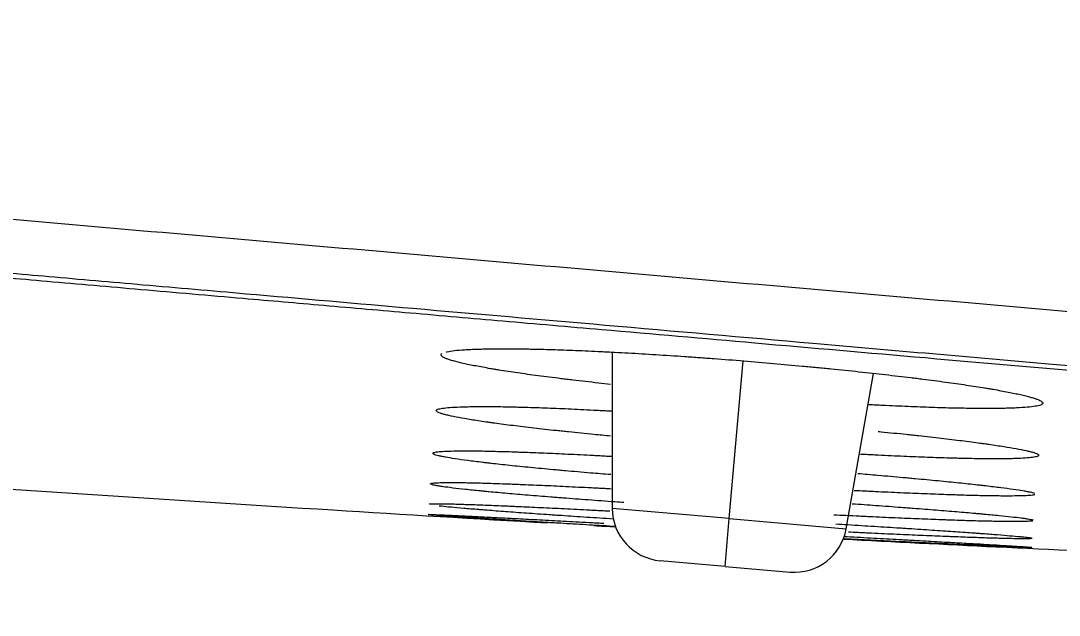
# Model space of a CAD drawing. Header units: millimetres. Extents: x 11618 to 13994, y -5897 to -2537.
# Drawn here: x 13133.31 to 13153.08, y -3607.08 to -3595.76 of the extents above; entities that cross this region are included whole.
import ezdxf

# ---------------------------------------------------------------- set-up
doc = ezdxf.new("R2010")
doc.units = ezdxf.units.MM
doc.layers.add('DIM', color=3, linetype='Continuous', lineweight=13)
doc.styles.get("Standard").update_dxf_attribs({"font": 'arial.ttf'})
doc.dimstyles.get("Standard").update_dxf_attribs({"dimtxt": 0.18, "dimasz": 0.18, "dimexe": 0.18, "dimexo": 0.0625, "dimgap": 0.09, "dimtad": 0, "dimtih": 1, "dimtoh": 1, "dimdec": 1, "dimdsep": 46, "dimtxsty": 'Standard', "dimcen": 0.09, "dimadec": 0, "dimazin": 0, "dimtfac": 1, "dimtdec": 1, "dimtofl": 0, "dimtmove": 0, "dimatfit": 3, "dimfxl": 1, "dimtolj": 1, "dimtzin": 0, "dimarcsym": 0})

# ---------------------------------------------------------------- blocks, each defined once
blk = doc.blocks.new('*D3')
at = {"layer": 'Defpoints', "color": 0, "transparency": 16777216}
for p in [(13022.698, -3589.905), (13211.939, -3606.495), (13206.858, -3664.45)]:
    blk.add_point(p, dxfattribs=at)
at = {"layer": 'DIM', "color": 0, "lineweight": -2, "transparency": 16777216}
for p, q in [((13022.693, -3589.967), (13017.602, -3648.039)), ((13211.934, -3606.557), (13206.843, -3664.629)), ((13035.549, -3649.432), (13088.231, -3654.05)), ((13188.927, -3662.878), (13136.245, -3658.26))]:
    blk.add_line(p, q, dxfattribs=at)
at = {"layer": 'DIM', "color": 0, "transparency": 16777216}
for points in [[(13035.811, -3646.443), (13035.287, -3652.42), (13017.618, -3647.86)], [(13189.189, -3659.89), (13188.665, -3665.867), (13206.858, -3664.45)]]:
    blk.add_solid(points, dxfattribs=at)
at = {"layer": 'DIM', "color": 0, "transparency": 16777216, "insert": (13112.238, -3656.155), "char_height": 18, "attachment_point": 5}
blk.add_mtext('\\A1;190', dxfattribs=at)

msp = doc.modelspace()

# ---------------------------------------------------------------- linework, layer by layer
at = {"linetype": 'Continuous', "lineweight": 18, "extrusion": (-1, -2.22045e-16, 0)}
for p, q in [((13144.572, -3602.068), (13144.572, -3605.043)), ((13149.028, -3605.432), (13149.549, -3602.475)), ((13146.721, -3606.147), (13145.485, -3606.039)), ((13146.721, -3606.147), (13147.956, -3606.255))]:
    msp.add_line(p, q, dxfattribs=at)
at = {"linetype": 'Continuous', "lineweight": 13, "extrusion": (-1, -2.22045e-16, 0)}
for p, q in [((13146.8, -3605.238), (13147.063, -3602.233)), ((13146.8, -3605.238), (13144.572, -3605.043)), ((13146.721, -3606.147), (13146.8, -3605.238)), ((13146.8, -3605.238), (13149.028, -3605.432))]:
    msp.add_line(p, q, dxfattribs=at)
at = {"linetype": 'Continuous', "lineweight": 18}
for centre, start, end in [((13145.572, -3605.043), 180, 265), ((13148.043, -3605.259), 265, 350)]:
    msp.add_arc(centre, 1, start, end, dxfattribs=at)
at = {"linetype": 'Continuous', "lineweight": 13}
for points, knots in [([(13117.15, -3598.138), (13117.269, -3598.149), (13117.51, -3598.17), (13117.873, -3598.202), (13118.242, -3598.234), (13118.617, -3598.267), (13118.997, -3598.3), (13119.384, -3598.334), (13119.775, -3598.368), (13120.173, -3598.403), (13120.576, -3598.438), (13120.984, -3598.474), (13121.398, -3598.51), (13121.818, -3598.546), (13122.244, -3598.584), (13122.675, -3598.621), (13123.112, -3598.66), (13123.554, -3598.698), (13124.002, -3598.737), (13124.456, -3598.777), (13124.915, -3598.817), (13125.38, -3598.858), (13125.851, -3598.899), (13126.327, -3598.94), (13126.809, -3598.982), (13127.296, -3599.025), (13127.789, -3599.068), (13128.288, -3599.112), (13128.793, -3599.156), (13129.303, -3599.2), (13129.818, -3599.245), (13130.339, -3599.291), (13131.831, -3599.421), (13134.292, -3599.636), (13137.719, -3599.935), (13141.145, -3600.234), (13144.57, -3600.533), (13147.994, -3600.832), (13151.418, -3601.131), (13154.84, -3601.429), (13157.925, -3601.699), (13160.596, -3601.932), (13162.775, -3602.123), (13164.722, -3602.293), (13166.437, -3602.442), (13167.919, -3602.572), (13169.169, -3602.681), (13170.187, -3602.77), (13170.973, -3602.838), (13171.528, -3602.886), (13171.82, -3602.912), (13171.928, -3602.921)], [0, 0, 0, 0, 0.006523, 0.01315, 0.019879, 0.02671, 0.033645, 0.040682, 0.047822, 0.055065, 0.06241, 0.069859, 0.07741, 0.085063, 0.09282, 0.100679, 0.108641, 0.116706, 0.124874, 0.133144, 0.141518, 0.149993, 0.158572, 0.167254, 0.176038, 0.184925, 0.193915, 0.203007, 0.212202, 0.221501, 0.230901, 0.240405, 0.250011, 0.312506, 0.375001, 0.437497, 0.499992, 0.562492, 0.624993, 0.687494, 0.749995, 0.794089, 0.833939, 0.869547, 0.900912, 0.928034, 0.950913, 0.96955, 0.983943, 0.994093, 1, 1, 1, 1]), ([(13171.75, -3603.942), (13171.626, -3603.932), (13171.367, -3603.909), (13170.959, -3603.874), (13170.515, -3603.835), (13170.127, -3603.801), (13169.697, -3603.764), (13169.129, -3603.714), (13168.533, -3603.662), (13168.009, -3603.616), (13167.657, -3603.585), (13167.275, -3603.552), (13166.864, -3603.516), (13166.423, -3603.478), (13165.952, -3603.436), (13165.451, -3603.393), (13164.625, -3603.321), (13163.497, -3603.222), (13162.09, -3603.099), (13160.725, -3602.98), (13159.401, -3602.864), (13156.815, -3602.639), (13153.15, -3602.319), (13148.594, -3601.921), (13144.536, -3601.566), (13140.937, -3601.252), (13138.003, -3600.996), (13135.691, -3600.794), (13133.896, -3600.637), (13132.269, -3600.495), (13130.63, -3600.352), (13129.003, -3600.21), (13127.536, -3600.082), (13126.38, -3599.981), (13125.483, -3599.902), (13124.668, -3599.831), (13123.848, -3599.759), (13123.033, -3599.688), (13122.25, -3599.62), (13121.58, -3599.561), (13121.01, -3599.512), (13120.573, -3599.473), (13120.253, -3599.445), (13120.028, -3599.426), (13119.815, -3599.407), (13119.613, -3599.39), (13119.423, -3599.373), (13119.245, -3599.358), (13119.077, -3599.343), (13118.921, -3599.329), (13118.756, -3599.315), (13118.583, -3599.3), (13118.402, -3599.284), (13118.233, -3599.269), (13118.077, -3599.256), (13117.932, -3599.243), (13117.816, -3599.233), (13117.725, -3599.225), (13117.658, -3599.219), (13117.592, -3599.213), (13117.529, -3599.208), (13117.468, -3599.202), (13117.408, -3599.197), (13117.35, -3599.192), (13117.292, -3599.187), (13117.235, -3599.182), (13117.177, -3599.177), (13117.119, -3599.172), (13117.08, -3599.168), (13117.061, -3599.167)], [0, 0, 0, 0, 0.006794, 0.014268, 0.022422, 0.031253, 0.035619, 0.046038, 0.062505, 0.06841, 0.07486, 0.081856, 0.089397, 0.097483, 0.106114, 0.115288, 0.125006, 0.151534, 0.177298, 0.202298, 0.226534, 0.250005, 0.344343, 0.427677, 0.500008, 0.566907, 0.624995, 0.66083, 0.693609, 0.723327, 0.749989, 0.783397, 0.812488, 0.830346, 0.846717, 0.861597, 0.87499, 0.891652, 0.906241, 0.917903, 0.92832, 0.937493, 0.941797, 0.945897, 0.949788, 0.95347, 0.95694, 0.9602, 0.963253, 0.9661, 0.968746, 0.972286, 0.975596, 0.978674, 0.981527, 0.984165, 0.986605, 0.987887, 0.989119, 0.990308, 0.991457, 0.992574, 0.993662, 0.994729, 0.995782, 0.996827, 0.997873, 0.998928, 1, 1, 1, 1])]:
    msp.add_open_spline(points, degree=3, knots=knots, dxfattribs=at)
at = {"linetype": 'Continuous', "lineweight": 18}
for points, knots in [([(13117.055, -3599.256), (13117.095, -3599.26), (13117.175, -3599.267), (13117.295, -3599.277), (13117.415, -3599.288), (13117.536, -3599.298), (13117.658, -3599.309), (13117.782, -3599.32), (13117.92, -3599.332), (13118.071, -3599.345), (13118.236, -3599.359), (13118.407, -3599.374), (13118.583, -3599.39), (13118.783, -3599.407), (13119.012, -3599.427), (13119.272, -3599.45), (13119.547, -3599.474), (13119.84, -3599.499), (13120.149, -3599.526), (13120.488, -3599.556), (13120.861, -3599.588), (13121.273, -3599.624), (13121.715, -3599.663), (13122.196, -3599.704), (13122.718, -3599.75), (13123.288, -3599.8), (13123.929, -3599.855), (13124.653, -3599.919), (13125.469, -3599.99), (13126.36, -3600.067), (13127.236, -3600.144), (13128.09, -3600.218), (13128.916, -3600.29), (13129.798, -3600.367), (13130.893, -3600.462), (13132.236, -3600.579), (13133.863, -3600.721), (13135.651, -3600.877), (13137.406, -3601.029), (13139.116, -3601.178), (13140.764, -3601.322), (13142.529, -3601.476), (13144.715, -3601.666), (13147.395, -3601.9), (13150.638, -3602.182), (13154.214, -3602.494), (13157.242, -3602.757), (13159.636, -3602.966), (13161.307, -3603.111), (13163.041, -3603.263), (13164.439, -3603.384), (13165.483, -3603.475), (13166.155, -3603.534), (13166.835, -3603.593), (13167.525, -3603.653), (13168.092, -3603.703), (13168.525, -3603.741), (13168.815, -3603.766), (13169.081, -3603.789), (13169.324, -3603.81), (13169.544, -3603.829), (13169.74, -3603.846), (13170.07, -3603.875), (13170.523, -3603.914), (13171.09, -3603.963), (13171.45, -3603.994), (13171.622, -3604.008)], [0, 0, 0, 0, 0.00221, 0.004402, 0.006592, 0.008794, 0.011025, 0.013298, 0.015627, 0.018575, 0.021595, 0.024706, 0.027921, 0.031253, 0.035725, 0.040471, 0.045511, 0.050859, 0.056523, 0.062507, 0.069473, 0.076999, 0.085094, 0.09376, 0.103369, 0.113786, 0.125013, 0.138581, 0.153518, 0.169833, 0.187519, 0.201609, 0.216722, 0.232862, 0.250026, 0.276845, 0.306617, 0.339349, 0.375033, 0.403062, 0.433238, 0.465565, 0.500041, 0.553395, 0.612841, 0.678386, 0.750021, 0.779495, 0.81015, 0.841985, 0.875001, 0.887162, 0.899493, 0.911992, 0.92466, 0.937497, 0.943244, 0.948565, 0.953457, 0.957922, 0.961959, 0.965568, 0.968747, 0.980133, 0.990552, 1, 1, 1, 1]), ([(13144.538, -3602.681), (13144.46, -3602.673), (13144.383, -3602.664), (13144.142, -3602.638), (13143.982, -3602.62), (13143.787, -3602.596), (13143.748, -3602.592), (13143.671, -3602.583), (13143.633, -3602.578), (13143.519, -3602.564), (13143.445, -3602.555), (13143.228, -3602.527), (13143.091, -3602.509), (13142.829, -3602.472), (13142.705, -3602.454), (13142.528, -3602.427), (13142.471, -3602.418), (13142.389, -3602.405), (13142.361, -3602.401), (13142.308, -3602.392), (13142.281, -3602.387), (13142.152, -3602.365), (13142.057, -3602.348), (13141.884, -3602.315), (13141.805, -3602.298), (13141.665, -3602.266), (13141.602, -3602.251), (13141.535, -3602.232), (13141.522, -3602.228), (13141.497, -3602.221), (13141.485, -3602.217), (13141.452, -3602.206), (13141.431, -3602.199), (13141.378, -3602.178), (13141.351, -3602.165), (13141.316, -3602.14), (13141.307, -3602.128), (13141.309, -3602.112), (13141.312, -3602.106), (13141.32, -3602.098), (13141.323, -3602.096), (13141.327, -3602.093), (13141.328, -3602.093), (13141.328, -3602.092)], [0, 0, 0, 0, 0.037978, 0.037978, 0.11965, 0.11965, 0.140069, 0.140069, 0.160487, 0.160487, 0.201323, 0.201323, 0.282996, 0.282996, 0.364668, 0.364668, 0.405505, 0.405505, 0.425923, 0.425923, 0.446341, 0.446341, 0.528014, 0.528014, 0.609686, 0.609686, 0.691359, 0.691359, 0.711777, 0.711777, 0.732195, 0.732195, 0.773032, 0.773032, 0.854704, 0.854704, 0.936377, 0.936377, 0.977213, 0.977213, 0.997631, 0.997631, 1, 1, 1, 1]), ([(13141.41, -3602.063), (13141.415, -3602.062), (13141.422, -3602.061), (13141.466, -3602.051), (13141.513, -3602.044), (13141.624, -3602.031), (13141.688, -3602.026), (13141.779, -3602.02), (13141.798, -3602.019), (13141.837, -3602.017), (13141.896, -3602.014), (13141.96, -3602.011), (13142.093, -3602.007), (13142.189, -3602.005), (13142.397, -3602.002), (13142.508, -3602.002), (13142.687, -3602.003), (13142.748, -3602.004), (13142.844, -3602.005), (13142.876, -3602.006), (13142.941, -3602.007), (13142.975, -3602.007), (13143.142, -3602.011), (13143.281, -3602.014), (13143.572, -3602.023), (13143.722, -3602.028), (13144.035, -3602.041), (13144.196, -3602.048), (13144.405, -3602.058), (13144.447, -3602.06), (13144.532, -3602.065), (13144.659, -3602.071), (13144.788, -3602.078), (13145.048, -3602.092), (13145.401, -3602.113), (13145.764, -3602.137), (13146.041, -3602.156), (13146.134, -3602.163), (13146.321, -3602.176), (13146.415, -3602.183), (13146.697, -3602.204), (13146.886, -3602.219), (13147.075, -3602.234)], [0, 0, 0, 0, 0.011788, 0.011788, 0.082375, 0.082375, 0.152961, 0.152961, 0.170608, 0.170608, 0.188254, 0.223548, 0.223548, 0.294134, 0.294134, 0.364721, 0.364721, 0.400014, 0.400014, 0.417661, 0.417661, 0.435307, 0.435307, 0.505894, 0.505894, 0.576481, 0.576481, 0.647067, 0.647067, 0.664714, 0.664714, 0.68236, 0.717654, 0.717654, 0.78824, 0.858827, 0.858827, 0.89412, 0.89412, 0.929413, 0.929413, 1, 1, 1, 1]), ([(13147.075, -3602.234), (13147.265, -3602.25), (13147.453, -3602.265), (13147.825, -3602.298), (13148.01, -3602.315), (13148.286, -3602.341), (13148.377, -3602.349), (13148.514, -3602.363), (13148.559, -3602.367), (13148.65, -3602.376), (13148.695, -3602.38), (13148.921, -3602.403), (13149.097, -3602.421), (13149.442, -3602.458), (13149.779, -3602.495), (13150.099, -3602.533), (13150.294, -3602.557), (13150.333, -3602.561), (13150.41, -3602.571), (13150.448, -3602.576), (13150.562, -3602.59), (13150.635, -3602.6), (13150.852, -3602.628), (13150.99, -3602.647), (13151.251, -3602.684), (13151.375, -3602.703), (13151.551, -3602.73), (13151.608, -3602.739), (13151.691, -3602.753), (13151.719, -3602.757), (13151.772, -3602.766), (13151.798, -3602.771), (13151.928, -3602.793), (13152.022, -3602.81), (13152.195, -3602.844), (13152.274, -3602.861), (13152.415, -3602.892), (13152.477, -3602.908), (13152.544, -3602.927), (13152.557, -3602.93), (13152.582, -3602.938), (13152.618, -3602.949), (13152.648, -3602.959), (13152.702, -3602.98), (13152.756, -3603.005), (13152.773, -3603.028), (13152.772, -3603.044), (13152.769, -3603.049), (13152.762, -3603.057), (13152.758, -3603.059), (13152.751, -3603.064), (13152.746, -3603.066), (13152.722, -3603.078), (13152.692, -3603.086), (13152.617, -3603.101), (13152.57, -3603.107), (13152.459, -3603.119), (13152.395, -3603.124), (13152.304, -3603.129), (13152.285, -3603.13), (13152.247, -3603.131), (13152.187, -3603.134), (13152.123, -3603.136), (13151.99, -3603.139), (13151.894, -3603.141), (13151.686, -3603.142), (13151.575, -3603.142), (13151.396, -3603.14), (13151.334, -3603.139), (13151.239, -3603.137), (13151.207, -3603.137), (13151.141, -3603.135), (13151.108, -3603.135), (13150.941, -3603.131), (13150.801, -3603.127), (13150.511, -3603.117), (13150.36, -3603.111), (13150.048, -3603.098), (13149.886, -3603.091), (13149.677, -3603.081), (13149.634, -3603.079), (13149.55, -3603.075), (13149.506, -3603.072), (13149.462, -3603.07), (13149.46, -3603.07)], [0, 0, 0, 0, 0.036352, 0.036352, 0.072703, 0.072703, 0.090879, 0.090879, 0.099967, 0.099967, 0.109055, 0.109055, 0.145407, 0.145407, 0.181759, 0.21811, 0.21811, 0.227198, 0.227198, 0.236286, 0.236286, 0.254462, 0.254462, 0.290814, 0.290814, 0.327166, 0.327166, 0.345342, 0.345342, 0.354429, 0.354429, 0.363517, 0.363517, 0.399869, 0.399869, 0.436221, 0.436221, 0.472573, 0.472573, 0.481661, 0.481661, 0.490748, 0.508924, 0.508924, 0.545276, 0.581628, 0.581628, 0.599804, 0.599804, 0.608892, 0.608892, 0.61798, 0.61798, 0.654331, 0.654331, 0.690683, 0.690683, 0.727035, 0.727035, 0.736123, 0.736123, 0.745211, 0.763387, 0.763387, 0.799738, 0.799738, 0.83609, 0.83609, 0.854266, 0.854266, 0.863354, 0.863354, 0.872442, 0.872442, 0.908793, 0.908793, 0.945145, 0.945145, 0.981497, 0.981497, 0.990585, 0.990585, 0.999673, 1, 1, 1, 1]), ([(13144.54, -3603.666), (13144.433, -3603.656), (13144.327, -3603.646), (13144.058, -3603.62), (13143.897, -3603.604), (13143.702, -3603.583), (13143.663, -3603.579), (13143.586, -3603.571), (13143.548, -3603.567), (13143.434, -3603.555), (13143.36, -3603.547), (13143.143, -3603.523), (13143.005, -3603.507), (13142.743, -3603.475), (13142.619, -3603.46), (13142.442, -3603.437), (13142.385, -3603.429), (13142.302, -3603.418), (13142.275, -3603.414), (13142.221, -3603.406), (13142.195, -3603.402), (13142.065, -3603.384), (13141.97, -3603.369), (13141.797, -3603.341), (13141.718, -3603.327), (13141.577, -3603.301), (13141.515, -3603.288), (13141.447, -3603.272), (13141.434, -3603.269), (13141.409, -3603.263), (13141.397, -3603.26), (13141.364, -3603.251), (13141.343, -3603.245), (13141.289, -3603.228), (13141.263, -3603.218), (13141.227, -3603.198), (13141.219, -3603.188), (13141.22, -3603.175), (13141.223, -3603.171), (13141.231, -3603.165), (13141.235, -3603.163), (13141.242, -3603.159), (13141.247, -3603.157), (13141.272, -3603.148), (13141.301, -3603.142), (13141.377, -3603.13), (13141.424, -3603.125), (13141.535, -3603.116), (13141.599, -3603.113), (13141.691, -3603.11), (13141.71, -3603.109), (13141.748, -3603.108), (13141.808, -3603.106), (13141.871, -3603.105), (13142.005, -3603.103), (13142.101, -3603.103), (13142.309, -3603.104), (13142.42, -3603.105), (13142.599, -3603.109), (13142.661, -3603.11), (13142.756, -3603.112), (13142.788, -3603.113), (13142.854, -3603.115), (13142.887, -3603.116), (13143.054, -3603.12), (13143.194, -3603.125), (13143.484, -3603.136), (13143.635, -3603.142), (13143.948, -3603.156), (13144.109, -3603.164), (13144.318, -3603.175), (13144.36, -3603.177), (13144.445, -3603.181), (13144.5, -3603.184), (13144.554, -3603.187), (13144.566, -3603.188)], [0, 0, 0, 0, 0.027385, 0.027385, 0.070477, 0.070477, 0.081251, 0.081251, 0.092024, 0.092024, 0.11357, 0.11357, 0.156662, 0.156662, 0.199754, 0.199754, 0.221301, 0.221301, 0.232074, 0.232074, 0.242847, 0.242847, 0.285939, 0.285939, 0.329031, 0.329031, 0.372124, 0.372124, 0.382897, 0.382897, 0.39367, 0.39367, 0.415216, 0.415216, 0.458308, 0.458308, 0.501401, 0.501401, 0.522947, 0.522947, 0.53372, 0.53372, 0.544493, 0.544493, 0.587585, 0.587585, 0.630677, 0.630677, 0.67377, 0.67377, 0.684543, 0.684543, 0.695316, 0.716862, 0.716862, 0.759954, 0.759954, 0.803047, 0.803047, 0.824593, 0.824593, 0.835366, 0.835366, 0.846139, 0.846139, 0.889231, 0.889231, 0.932324, 0.932324, 0.975416, 0.975416, 0.986189, 0.986189, 0.996962, 1, 1, 1, 1]), ([(13149.637, -3603.578), (13149.654, -3603.58), (13149.672, -3603.581), (13149.854, -3603.599), (13150.014, -3603.616), (13150.209, -3603.637), (13150.248, -3603.641), (13150.325, -3603.649), (13150.363, -3603.653), (13150.477, -3603.665), (13150.551, -3603.674), (13150.768, -3603.698), (13150.905, -3603.714), (13151.168, -3603.746), (13151.292, -3603.761), (13151.468, -3603.784), (13151.525, -3603.792), (13151.608, -3603.803), (13151.636, -3603.807), (13151.689, -3603.814), (13151.716, -3603.818), (13151.845, -3603.836), (13151.94, -3603.851), (13152.114, -3603.878), (13152.192, -3603.891), (13152.334, -3603.917), (13152.396, -3603.93), (13152.464, -3603.945), (13152.477, -3603.948), (13152.502, -3603.953), (13152.537, -3603.962), (13152.568, -3603.97), (13152.622, -3603.986), (13152.649, -3603.997), (13152.685, -3604.015), (13152.693, -3604.024), (13152.692, -3604.036), (13152.689, -3604.04), (13152.682, -3604.046), (13152.678, -3604.048), (13152.671, -3604.051), (13152.666, -3604.053), (13152.642, -3604.061), (13152.612, -3604.067), (13152.536, -3604.078), (13152.49, -3604.082), (13152.379, -3604.09), (13152.315, -3604.093), (13152.223, -3604.096), (13152.204, -3604.096), (13152.166, -3604.097), (13152.106, -3604.098), (13152.042, -3604.099), (13151.909, -3604.1), (13151.813, -3604.1), (13151.605, -3604.099), (13151.493, -3604.097), (13151.314, -3604.094), (13151.253, -3604.092), (13151.157, -3604.09), (13151.125, -3604.089), (13151.059, -3604.087), (13151.026, -3604.086), (13150.859, -3604.082), (13150.719, -3604.077), (13150.428, -3604.066), (13150.278, -3604.06), (13149.965, -3604.047), (13149.803, -3604.039), (13149.594, -3604.029), (13149.552, -3604.027), (13149.467, -3604.022), (13149.397, -3604.019), (13149.326, -3604.015), (13149.298, -3604.014)], [0, 0, 0, 0, 0.004633, 0.004633, 0.048552, 0.048552, 0.059531, 0.059531, 0.070511, 0.070511, 0.09247, 0.09247, 0.136389, 0.136389, 0.180307, 0.180307, 0.202266, 0.202266, 0.213246, 0.213246, 0.224225, 0.224225, 0.268144, 0.268144, 0.312062, 0.312062, 0.355981, 0.355981, 0.36696, 0.36696, 0.37794, 0.399899, 0.399899, 0.443817, 0.443817, 0.487736, 0.487736, 0.509695, 0.509695, 0.520675, 0.520675, 0.531654, 0.531654, 0.575573, 0.575573, 0.619491, 0.619491, 0.663409, 0.663409, 0.674389, 0.674389, 0.685369, 0.707328, 0.707328, 0.751246, 0.751246, 0.795165, 0.795165, 0.817124, 0.817124, 0.828103, 0.828103, 0.839083, 0.839083, 0.883001, 0.883001, 0.92692, 0.92692, 0.970838, 0.970838, 0.981818, 0.981818, 0.992797, 1, 1, 1, 1]), ([(13144.542, -3604.401), (13144.412, -3604.391), (13144.285, -3604.38), (13143.995, -3604.356), (13143.834, -3604.342), (13143.639, -3604.324), (13143.6, -3604.321), (13143.523, -3604.314), (13143.485, -3604.31), (13143.371, -3604.3), (13143.297, -3604.293), (13143.08, -3604.273), (13142.942, -3604.259), (13142.679, -3604.233), (13142.555, -3604.219), (13142.379, -3604.2), (13142.321, -3604.194), (13142.238, -3604.184), (13142.211, -3604.181), (13142.157, -3604.175), (13142.131, -3604.172), (13142.001, -3604.156), (13141.906, -3604.144), (13141.732, -3604.121), (13141.653, -3604.11), (13141.512, -3604.088), (13141.45, -3604.078), (13141.382, -3604.065), (13141.369, -3604.063), (13141.344, -3604.058), (13141.332, -3604.056), (13141.298, -3604.049), (13141.278, -3604.044), (13141.224, -3604.031), (13141.197, -3604.023), (13141.162, -3604.007), (13141.153, -3604), (13141.155, -3603.99), (13141.158, -3603.987), (13141.166, -3603.983), (13141.169, -3603.982), (13141.177, -3603.979), (13141.181, -3603.977), (13141.206, -3603.971), (13141.236, -3603.967), (13141.312, -3603.959), (13141.359, -3603.956), (13141.47, -3603.951), (13141.534, -3603.95), (13141.626, -3603.948), (13141.645, -3603.948), (13141.683, -3603.948), (13141.743, -3603.948), (13141.807, -3603.948), (13141.94, -3603.948), (13142.036, -3603.949), (13142.244, -3603.953), (13142.356, -3603.956), (13142.535, -3603.961), (13142.597, -3603.962), (13142.692, -3603.965), (13142.725, -3603.967), (13142.79, -3603.969), (13142.823, -3603.97), (13142.991, -3603.976), (13143.13, -3603.981), (13143.421, -3603.994), (13143.572, -3604), (13143.884, -3604.015), (13144.046, -3604.023), (13144.255, -3604.034), (13144.298, -3604.036), (13144.382, -3604.041), (13144.453, -3604.045), (13144.525, -3604.049), (13144.554, -3604.05)], [0, 0, 0, 0, 0.032502, 0.032502, 0.075183, 0.075183, 0.085853, 0.085853, 0.096524, 0.096524, 0.117864, 0.117864, 0.160545, 0.160545, 0.203227, 0.203227, 0.224567, 0.224567, 0.235238, 0.235238, 0.245908, 0.245908, 0.288589, 0.288589, 0.33127, 0.33127, 0.373952, 0.373952, 0.384622, 0.384622, 0.395292, 0.395292, 0.416633, 0.416633, 0.459314, 0.459314, 0.501995, 0.501995, 0.523336, 0.523336, 0.534006, 0.534006, 0.544677, 0.544677, 0.587358, 0.587358, 0.630039, 0.630039, 0.67272, 0.67272, 0.683391, 0.683391, 0.694061, 0.715402, 0.715402, 0.758083, 0.758083, 0.800764, 0.800764, 0.822105, 0.822105, 0.832775, 0.832775, 0.843445, 0.843445, 0.886126, 0.886126, 0.928808, 0.928808, 0.971489, 0.971489, 0.982159, 0.982159, 0.99283, 1, 1, 1, 1]), ([(13128.65, -3604.342), (13129.07, -3604.375), (13132.601, -3604.651), (13137.497, -3604.969), (13141.974, -3605.239), (13143.337, -3605.319)], [0, 0, 0, 0, 0.085903, 0.721754, 1, 1, 1, 1]), ([(13149.245, -3604.377), (13149.375, -3604.388), (13149.503, -3604.399), (13149.793, -3604.424), (13149.953, -3604.438), (13150.149, -3604.456), (13150.187, -3604.46), (13150.265, -3604.467), (13150.303, -3604.47), (13150.416, -3604.481), (13150.491, -3604.488), (13150.707, -3604.508), (13150.845, -3604.522), (13151.108, -3604.548), (13151.232, -3604.561), (13151.409, -3604.58), (13151.466, -3604.586), (13151.549, -3604.595), (13151.576, -3604.598), (13151.63, -3604.604), (13151.657, -3604.607), (13151.786, -3604.622), (13151.881, -3604.634), (13152.055, -3604.656), (13152.134, -3604.666), (13152.275, -3604.687), (13152.338, -3604.696), (13152.406, -3604.708), (13152.419, -3604.71), (13152.444, -3604.714), (13152.479, -3604.721), (13152.51, -3604.727), (13152.564, -3604.739), (13152.591, -3604.747), (13152.611, -3604.754), (13152.612, -3604.754), (13152.613, -3604.755)], [0, 0, 0, 0, 0.070421, 0.070421, 0.162655, 0.162655, 0.185713, 0.185713, 0.208772, 0.208772, 0.254889, 0.254889, 0.347123, 0.347123, 0.439357, 0.439357, 0.485474, 0.485474, 0.508532, 0.508532, 0.531591, 0.531591, 0.623825, 0.623825, 0.716059, 0.716059, 0.808293, 0.808293, 0.831351, 0.831351, 0.85441, 0.900527, 0.900527, 0.992761, 0.992761, 1, 1, 1, 1]), ([(13144.795, -3604.932), (13144.736, -3604.928), (13144.678, -3604.924), (13144.448, -3604.908), (13144.28, -3604.896), (13143.951, -3604.871), (13143.79, -3604.859), (13143.594, -3604.844), (13143.556, -3604.841), (13143.478, -3604.835), (13143.44, -3604.832), (13143.326, -3604.823), (13143.252, -3604.817), (13143.035, -3604.799), (13142.897, -3604.788), (13142.634, -3604.765), (13142.51, -3604.754), (13142.334, -3604.738), (13142.276, -3604.733), (13142.193, -3604.725), (13142.166, -3604.722), (13142.112, -3604.717), (13142.086, -3604.714), (13141.956, -3604.702), (13141.861, -3604.692), (13141.687, -3604.673), (13141.608, -3604.664), (13141.467, -3604.646), (13141.404, -3604.638), (13141.337, -3604.628), (13141.324, -3604.626), (13141.299, -3604.623), (13141.287, -3604.621), (13141.253, -3604.615), (13141.233, -3604.612), (13141.179, -3604.602), (13141.152, -3604.595), (13141.117, -3604.584), (13141.108, -3604.579), (13141.11, -3604.572), (13141.113, -3604.57), (13141.121, -3604.567), (13141.124, -3604.566), (13141.132, -3604.565), (13141.136, -3604.564), (13141.162, -3604.56), (13141.191, -3604.557), (13141.268, -3604.553), (13141.315, -3604.551), (13141.426, -3604.55), (13141.491, -3604.55), (13141.582, -3604.55), (13141.601, -3604.55), (13141.64, -3604.551), (13141.7, -3604.551), (13141.763, -3604.553), (13141.897, -3604.555), (13141.994, -3604.557), (13142.202, -3604.563), (13142.314, -3604.567), (13142.493, -3604.573), (13142.555, -3604.575), (13142.65, -3604.579), (13142.683, -3604.58), (13142.749, -3604.583), (13142.782, -3604.584), (13142.949, -3604.591), (13143.089, -3604.597), (13143.38, -3604.609), (13143.531, -3604.616), (13143.844, -3604.632), (13144.006, -3604.64), (13144.215, -3604.65), (13144.258, -3604.652), (13144.342, -3604.657), (13144.426, -3604.661), (13144.51, -3604.666), (13144.552, -3604.668)], [0, 0, 0, 0, 0.013832, 0.013832, 0.055369, 0.055369, 0.096905, 0.096905, 0.10729, 0.10729, 0.117674, 0.117674, 0.138442, 0.138442, 0.179979, 0.179979, 0.221516, 0.221516, 0.242285, 0.242285, 0.252669, 0.252669, 0.263053, 0.263053, 0.30459, 0.30459, 0.346127, 0.346127, 0.387664, 0.387664, 0.398048, 0.398048, 0.408432, 0.408432, 0.4292, 0.4292, 0.470737, 0.470737, 0.512274, 0.512274, 0.533043, 0.533043, 0.543427, 0.543427, 0.553811, 0.553811, 0.595348, 0.595348, 0.636885, 0.636885, 0.678422, 0.678422, 0.688806, 0.688806, 0.69919, 0.719958, 0.719958, 0.761495, 0.761495, 0.803032, 0.803032, 0.823801, 0.823801, 0.834185, 0.834185, 0.844569, 0.844569, 0.886106, 0.886106, 0.927643, 0.927643, 0.96918, 0.96918, 0.979564, 0.979564, 0.989948, 1, 1, 1, 1]), ([(13152.618, -3604.783), (13152.618, -3604.783), (13152.618, -3604.783), (13152.614, -3604.785), (13152.609, -3604.786), (13152.584, -3604.791), (13152.555, -3604.795), (13152.479, -3604.801), (13152.433, -3604.803), (13152.322, -3604.806), (13152.257, -3604.807), (13152.166, -3604.808), (13152.147, -3604.808), (13152.108, -3604.808), (13152.049, -3604.808), (13151.985, -3604.808), (13151.852, -3604.806), (13151.659, -3604.804), (13151.436, -3604.798), (13151.256, -3604.793), (13151.194, -3604.791), (13151.099, -3604.788), (13151.066, -3604.787), (13151.001, -3604.785), (13150.968, -3604.784), (13150.8, -3604.778), (13150.66, -3604.773), (13150.369, -3604.761), (13150.218, -3604.755), (13149.905, -3604.741), (13149.743, -3604.734), (13149.534, -3604.724), (13149.492, -3604.722), (13149.407, -3604.717), (13149.317, -3604.713), (13149.226, -3604.708), (13149.178, -3604.706)], [0, 0, 0, 0, 0.001086, 0.001086, 0.023728, 0.023728, 0.114295, 0.114295, 0.204863, 0.204863, 0.29543, 0.29543, 0.318072, 0.318072, 0.340714, 0.385998, 0.385998, 0.476565, 0.567133, 0.567133, 0.612416, 0.612416, 0.635058, 0.635058, 0.6577, 0.6577, 0.748268, 0.748268, 0.838835, 0.838835, 0.929403, 0.929403, 0.952044, 0.952044, 0.974686, 1, 1, 1, 1]), ([(13141.086, -3604.961), (13141.087, -3604.961), (13141.087, -3604.96), (13141.091, -3604.96), (13141.094, -3604.959), (13141.102, -3604.958), (13141.106, -3604.958), (13141.132, -3604.956), (13141.161, -3604.955), (13141.238, -3604.954), (13141.285, -3604.954), (13141.396, -3604.956), (13141.461, -3604.957), (13141.553, -3604.959), (13141.572, -3604.96), (13141.61, -3604.961), (13141.67, -3604.963), (13141.734, -3604.965), (13141.868, -3604.969), (13141.964, -3604.972), (13142.173, -3604.98), (13142.285, -3604.985), (13142.464, -3604.992), (13142.526, -3604.995), (13142.622, -3604.999), (13142.654, -3605.001), (13142.72, -3605.004), (13142.753, -3605.005), (13142.921, -3605.013), (13143.061, -3605.019), (13143.352, -3605.033), (13143.503, -3605.04), (13143.816, -3605.056), (13143.978, -3605.064), (13144.188, -3605.075), (13144.23, -3605.077), (13144.315, -3605.081), (13144.399, -3605.086), (13144.483, -3605.09), (13144.525, -3605.092)], [0, 0, 0, 0, 0.004252, 0.004252, 0.026392, 0.026392, 0.048531, 0.048531, 0.137089, 0.137089, 0.225648, 0.225648, 0.314206, 0.314206, 0.336345, 0.336345, 0.358485, 0.402764, 0.402764, 0.491322, 0.491322, 0.57988, 0.57988, 0.624159, 0.624159, 0.646299, 0.646299, 0.668438, 0.668438, 0.756997, 0.756997, 0.845555, 0.845555, 0.934113, 0.934113, 0.956252, 0.956252, 0.978392, 1, 1, 1, 1]), ([(13144.586, -3605.246), (13144.415, -3605.235), (13144.249, -3605.225), (13143.921, -3605.203), (13143.761, -3605.193), (13143.565, -3605.179), (13143.526, -3605.177), (13143.449, -3605.172), (13143.411, -3605.169), (13143.297, -3605.161), (13143.223, -3605.156), (13143.006, -3605.141), (13142.868, -3605.131), (13142.605, -3605.112), (13142.48, -3605.102), (13142.304, -3605.089), (13142.247, -3605.084), (13142.163, -3605.078), (13142.136, -3605.076), (13142.082, -3605.071), (13142.056, -3605.069), (13141.926, -3605.059), (13141.831, -3605.051), (13141.657, -3605.036), (13141.578, -3605.029), (13141.437, -3605.015), (13141.374, -3605.009), (13141.307, -3605.001), (13141.294, -3605), (13141.28, -3604.998), (13141.279, -3604.998), (13141.278, -3604.998)], [0, 0, 0, 0, 0.106747, 0.106747, 0.214791, 0.214791, 0.241802, 0.241802, 0.268813, 0.268813, 0.322835, 0.322835, 0.430879, 0.430879, 0.538923, 0.538923, 0.592945, 0.592945, 0.619956, 0.619956, 0.646967, 0.646967, 0.755011, 0.755011, 0.863054, 0.863054, 0.971098, 0.971098, 0.998109, 0.998109, 1, 1, 1, 1]), ([(13149.141, -3604.954), (13149.294, -3604.965), (13149.444, -3604.975), (13149.756, -3604.998), (13149.916, -3605.01), (13150.112, -3605.024), (13150.151, -3605.027), (13150.228, -3605.033), (13150.266, -3605.036), (13150.38, -3605.045), (13150.454, -3605.051), (13150.671, -3605.068), (13150.809, -3605.079), (13151.072, -3605.1), (13151.196, -3605.11), (13151.373, -3605.126), (13151.43, -3605.131), (13151.513, -3605.138), (13151.541, -3605.141), (13151.595, -3605.145), (13151.621, -3605.148), (13151.751, -3605.16), (13151.846, -3605.169), (13152.02, -3605.186), (13152.099, -3605.194), (13152.24, -3605.21), (13152.302, -3605.217), (13152.37, -3605.226), (13152.383, -3605.228), (13152.408, -3605.231), (13152.444, -3605.236), (13152.474, -3605.241), (13152.529, -3605.25), (13152.556, -3605.255), (13152.58, -3605.262), (13152.585, -3605.264), (13152.589, -3605.265)], [0, 0, 0, 0, 0.079429, 0.079429, 0.168424, 0.168424, 0.190673, 0.190673, 0.212922, 0.212922, 0.25742, 0.25742, 0.346416, 0.346416, 0.435411, 0.435411, 0.479909, 0.479909, 0.502158, 0.502158, 0.524407, 0.524407, 0.613402, 0.613402, 0.702398, 0.702398, 0.791394, 0.791394, 0.813643, 0.813643, 0.835892, 0.880389, 0.880389, 0.969385, 0.969385, 1, 1, 1, 1]), ([(13144.611, -3605.387), (13144.6, -3605.387), (13144.59, -3605.386), (13144.406, -3605.376), (13144.238, -3605.366), (13143.908, -3605.346), (13143.748, -3605.337), (13143.552, -3605.325), (13143.513, -3605.323), (13143.436, -3605.318), (13143.398, -3605.316), (13143.284, -3605.309), (13143.21, -3605.305), (13142.992, -3605.292), (13142.854, -3605.283), (13142.591, -3605.267), (13142.467, -3605.259), (13142.29, -3605.248), (13142.233, -3605.244), (13142.15, -3605.239), (13142.122, -3605.237), (13142.068, -3605.234), (13142.042, -3605.232), (13141.912, -3605.224), (13141.817, -3605.218), (13141.643, -3605.206), (13141.564, -3605.201), (13141.422, -3605.191), (13141.36, -3605.186), (13141.292, -3605.181), (13141.279, -3605.18), (13141.254, -3605.178), (13141.242, -3605.177), (13141.208, -3605.175), (13141.188, -3605.173), (13141.133, -3605.169), (13141.107, -3605.166), (13141.071, -3605.162), (13141.063, -3605.161), (13141.064, -3605.16), (13141.067, -3605.159), (13141.075, -3605.159), (13141.079, -3605.159), (13141.086, -3605.159), (13141.091, -3605.159), (13141.116, -3605.159), (13141.146, -3605.16), (13141.222, -3605.163), (13141.269, -3605.165), (13141.381, -3605.169), (13141.445, -3605.172), (13141.537, -3605.176), (13141.556, -3605.177), (13141.595, -3605.179), (13141.654, -3605.182), (13141.718, -3605.185), (13141.852, -3605.191), (13141.948, -3605.196), (13142.157, -3605.207), (13142.269, -3605.212), (13142.448, -3605.222), (13142.51, -3605.225), (13142.606, -3605.23), (13142.638, -3605.231), (13142.704, -3605.235), (13142.737, -3605.237), (13142.905, -3605.245), (13143.045, -3605.253), (13143.336, -3605.268), (13143.487, -3605.276), (13143.8, -3605.293), (13143.962, -3605.302), (13144.172, -3605.313), (13144.214, -3605.315), (13144.299, -3605.32), (13144.35, -3605.323), (13144.401, -3605.325), (13144.41, -3605.326)], [0, 0, 0, 0, 0.002626, 0.002626, 0.044977, 0.044977, 0.087328, 0.087328, 0.097916, 0.097916, 0.108504, 0.108504, 0.12968, 0.12968, 0.172031, 0.172031, 0.214382, 0.214382, 0.235558, 0.235558, 0.246146, 0.246146, 0.256734, 0.256734, 0.299085, 0.299085, 0.341437, 0.341437, 0.383788, 0.383788, 0.394376, 0.394376, 0.404964, 0.404964, 0.426139, 0.426139, 0.468491, 0.468491, 0.510842, 0.510842, 0.532018, 0.532018, 0.542605, 0.542605, 0.553193, 0.553193, 0.595545, 0.595545, 0.637896, 0.637896, 0.680247, 0.680247, 0.690835, 0.690835, 0.701423, 0.722599, 0.722599, 0.76495, 0.76495, 0.807301, 0.807301, 0.828477, 0.828477, 0.839065, 0.839065, 0.849653, 0.849653, 0.892004, 0.892004, 0.934355, 0.934355, 0.976707, 0.976707, 0.987295, 0.987295, 0.997882, 1, 1, 1, 1]), ([(13152.581, -3605.282), (13152.581, -3605.282), (13152.581, -3605.282), (13152.577, -3605.283), (13152.573, -3605.283), (13152.548, -3605.287), (13152.518, -3605.289), (13152.442, -3605.293), (13152.395, -3605.294), (13152.284, -3605.295), (13152.219, -3605.295), (13152.127, -3605.294), (13152.108, -3605.294), (13152.07, -3605.294), (13152.01, -3605.293), (13151.946, -3605.292), (13151.812, -3605.29), (13151.716, -3605.288), (13151.507, -3605.283), (13151.395, -3605.28), (13151.216, -3605.274), (13151.154, -3605.272), (13151.058, -3605.269), (13151.025, -3605.268), (13150.96, -3605.265), (13150.927, -3605.264), (13150.759, -3605.258), (13150.619, -3605.253), (13150.328, -3605.241), (13150.176, -3605.235), (13149.863, -3605.221), (13149.701, -3605.214), (13149.491, -3605.204), (13149.449, -3605.202), (13149.364, -3605.198), (13149.237, -3605.192), (13149.108, -3605.186), (13148.944, -3605.178), (13148.867, -3605.174), (13148.79, -3605.17)], [0, 0, 0, 0, 0.000898, 0.000898, 0.022264, 0.022264, 0.107726, 0.107726, 0.193189, 0.193189, 0.278652, 0.278652, 0.300017, 0.300017, 0.321383, 0.364115, 0.364115, 0.449577, 0.449577, 0.53504, 0.53504, 0.577771, 0.577771, 0.599137, 0.599137, 0.620503, 0.620503, 0.705965, 0.705965, 0.791428, 0.791428, 0.876891, 0.876891, 0.898257, 0.898257, 0.919622, 0.962354, 0.962354, 1, 1, 1, 1]), ([(13148.829, -3605.338), (13148.907, -3605.343), (13148.983, -3605.348), (13149.232, -3605.363), (13149.4, -3605.374), (13149.73, -3605.394), (13149.89, -3605.404), (13150.086, -3605.417), (13150.125, -3605.42), (13150.202, -3605.425), (13150.24, -3605.427), (13150.354, -3605.434), (13150.428, -3605.439), (13150.645, -3605.454), (13150.783, -3605.463), (13151.046, -3605.481), (13151.171, -3605.489), (13151.348, -3605.502), (13151.405, -3605.506), (13151.488, -3605.512), (13151.515, -3605.514), (13151.569, -3605.518), (13151.596, -3605.52), (13151.725, -3605.529), (13151.821, -3605.537), (13151.995, -3605.55), (13152.073, -3605.557), (13152.215, -3605.569), (13152.277, -3605.575), (13152.345, -3605.581), (13152.358, -3605.582), (13152.383, -3605.585), (13152.419, -3605.589), (13152.449, -3605.592), (13152.504, -3605.598), (13152.531, -3605.602), (13152.559, -3605.607), (13152.566, -3605.609), (13152.57, -3605.611)], [0, 0, 0, 0, 0.036567, 0.036567, 0.119768, 0.119768, 0.20297, 0.20297, 0.22377, 0.22377, 0.24457, 0.24457, 0.286171, 0.286171, 0.369372, 0.369372, 0.452574, 0.452574, 0.494175, 0.494175, 0.514975, 0.514975, 0.535775, 0.535775, 0.618977, 0.618977, 0.702178, 0.702178, 0.785379, 0.785379, 0.80618, 0.80618, 0.82698, 0.868581, 0.868581, 0.951782, 0.951782, 1, 1, 1, 1]), ([(13148.961, -3605.629), (13149.935, -3605.679), (13153.037, -3605.834), (13157.341, -3606.028), (13160.672, -3606.16), (13161.872, -3606.205)], [0, 0, 0, 0, 0.226361, 0.721064, 1, 1, 1, 1]), ([(13148.998, -3605.577), (13149.013, -3605.578), (13149.029, -3605.579), (13149.217, -3605.589), (13149.386, -3605.599), (13149.715, -3605.617), (13149.876, -3605.626), (13150.071, -3605.637), (13150.11, -3605.639), (13150.187, -3605.643), (13150.226, -3605.645), (13150.339, -3605.652), (13150.414, -3605.656), (13150.631, -3605.668), (13150.769, -3605.676), (13151.032, -3605.691), (13151.157, -3605.698), (13151.333, -3605.708), (13151.391, -3605.711), (13151.474, -3605.716), (13151.501, -3605.717), (13151.555, -3605.72), (13151.582, -3605.722), (13151.712, -3605.73), (13151.807, -3605.735), (13151.981, -3605.746), (13152.06, -3605.75), (13152.201, -3605.759), (13152.264, -3605.763), (13152.345, -3605.768), (13152.37, -3605.77), (13152.416, -3605.773), (13152.436, -3605.775), (13152.49, -3605.779), (13152.517, -3605.781), (13152.553, -3605.784), (13152.562, -3605.785), (13152.561, -3605.787), (13152.558, -3605.787), (13152.55, -3605.787), (13152.547, -3605.787), (13152.539, -3605.787), (13152.535, -3605.787), (13152.509, -3605.787), (13152.48, -3605.786), (13152.404, -3605.784), (13152.357, -3605.782), (13152.245, -3605.778), (13152.181, -3605.776), (13152.089, -3605.772), (13152.07, -3605.771), (13152.031, -3605.77), (13151.971, -3605.767), (13151.907, -3605.764), (13151.774, -3605.759), (13151.677, -3605.754), (13151.468, -3605.745), (13151.356, -3605.74), (13151.176, -3605.732), (13151.114, -3605.729), (13151.018, -3605.724), (13150.986, -3605.723), (13150.92, -3605.72), (13150.887, -3605.718), (13150.719, -3605.71), (13150.579, -3605.704), (13150.288, -3605.69), (13150.137, -3605.682), (13149.823, -3605.667), (13149.661, -3605.659), (13149.451, -3605.648), (13149.409, -3605.646), (13149.324, -3605.642), (13149.198, -3605.635), (13149.07, -3605.629), (13148.985, -3605.625)], [0, 0, 0, 0, 0.003717, 0.003717, 0.045244, 0.045244, 0.086771, 0.086771, 0.097153, 0.097153, 0.107535, 0.107535, 0.128299, 0.128299, 0.169826, 0.169826, 0.211354, 0.211354, 0.232117, 0.232117, 0.242499, 0.242499, 0.252881, 0.252881, 0.294408, 0.294408, 0.335936, 0.335936, 0.377463, 0.377463, 0.398227, 0.398227, 0.41899, 0.41899, 0.460518, 0.460518, 0.502045, 0.502045, 0.522809, 0.522809, 0.533191, 0.533191, 0.543573, 0.543573, 0.5851, 0.5851, 0.626627, 0.626627, 0.668155, 0.668155, 0.678537, 0.678537, 0.688918, 0.709682, 0.709682, 0.75121, 0.75121, 0.792737, 0.792737, 0.813501, 0.813501, 0.823882, 0.823882, 0.834264, 0.834264, 0.875792, 0.875792, 0.917319, 0.917319, 0.958846, 0.958846, 0.969228, 0.969228, 0.97961, 1, 1, 1, 1]), ([(13152.556, -3605.619), (13152.556, -3605.619), (13152.556, -3605.619), (13152.552, -3605.619), (13152.547, -3605.619), (13152.522, -3605.621), (13152.493, -3605.622), (13152.416, -3605.623), (13152.369, -3605.623), (13152.258, -3605.621), (13152.193, -3605.62), (13152.101, -3605.618), (13152.082, -3605.618), (13152.044, -3605.617), (13151.984, -3605.615), (13151.92, -3605.614), (13151.786, -3605.61), (13151.689, -3605.607), (13151.481, -3605.6), (13151.369, -3605.596), (13151.189, -3605.589), (13151.127, -3605.587), (13151.031, -3605.583), (13150.998, -3605.582), (13150.933, -3605.579), (13150.9, -3605.578), (13150.732, -3605.571), (13150.592, -3605.565), (13150.3, -3605.553), (13150.149, -3605.546), (13149.836, -3605.532), (13149.673, -3605.525), (13149.464, -3605.515), (13149.421, -3605.513), (13149.337, -3605.509), (13149.235, -3605.504), (13149.132, -3605.499), (13149.072, -3605.496)], [0, 0, 0, 0, 0.000901, 0.000901, 0.023405, 0.023405, 0.113422, 0.113422, 0.203439, 0.203439, 0.293456, 0.293456, 0.315961, 0.315961, 0.338465, 0.383473, 0.383473, 0.47349, 0.47349, 0.563507, 0.563507, 0.608516, 0.608516, 0.63102, 0.63102, 0.653524, 0.653524, 0.743541, 0.743541, 0.833558, 0.833558, 0.923576, 0.923576, 0.94608, 0.94608, 0.968584, 1, 1, 1, 1])]:
    msp.add_open_spline(points, degree=3, knots=knots, dxfattribs=at)
msp.add_open_spline([(13144.219, -3605.37), (13144.358, -3605.378), (13144.497, -3605.386), (13144.636, -3605.394)], degree=3, dxfattribs=at)

# ---------------------------------------------------------------- dimensions: what is measured, and where the dimension line sits
at = {"layer": 'DIM', "color": 3}
dim = msp.add_aligned_dim(p1=(13022.698, -3589.905), p2=(13211.939, -3606.495), distance=-58.177, dimstyle='Standard', override={"dimtxt": 18, "dimasz": 18, "dimgap": 5}, dxfattribs=at)
dim.commit()
dim.dimension.update_dxf_attribs({"geometry": '*D3', "text_midpoint": (13112.238, -3656.155)})

doc.saveas('drawing.dxf')
